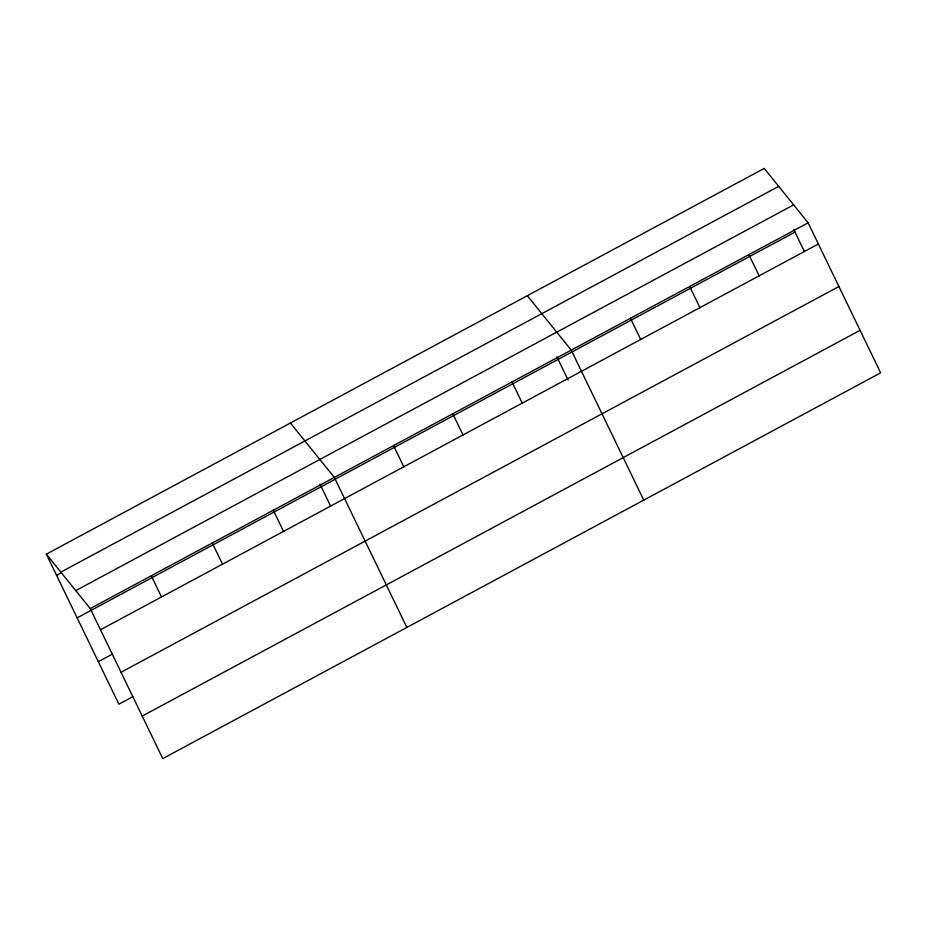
<?xml version="1.0" encoding="UTF-8"?>
<svg xmlns="http://www.w3.org/2000/svg" width="927" height="927" viewBox="0 0 927 927"><rect width="100%" height="100%" fill="white"/><g stroke="black" fill="none" stroke-linecap="round" stroke-linejoin="round"><path stroke-width="1.39" d="M46.35 554.161L764.23 168.413L808.124 222.816L880.65 372.839L162.77 758.587L90.255 608.576L46.35 554.161L118.876 704.184L132.851 696.664M60.834 572.121L778.715 186.362M56.593 575.343L61.68 572.619M75.759 590.615L793.639 204.867M90.255 608.576L808.124 222.816M77.138 617.869L795.018 232.109M100.487 629.757L818.367 243.998M98.32 661.669L112.306 654.149M121.043 672.272L838.923 286.513M142.225 716.073L860.094 330.325M527.324 295.713L571.229 350.116L643.755 500.128M290.429 423.013L334.334 477.417L406.849 627.428M793.779 229.537L804.358 251.437M748.9 254.647L759.143 275.829M689.676 286.466L699.92 307.648M630.453 318.297L640.696 339.479M556.872 356.825L568.089 380.024M512.005 381.947L522.249 403.129M452.782 413.766L463.025 434.948M393.558 445.597L403.79 466.779M319.977 484.126L330.568 506.026M273.314 510.209L283.546 531.391M212.295 542.99L222.526 564.184M151.275 575.783L161.507 596.965"/></g></svg>
